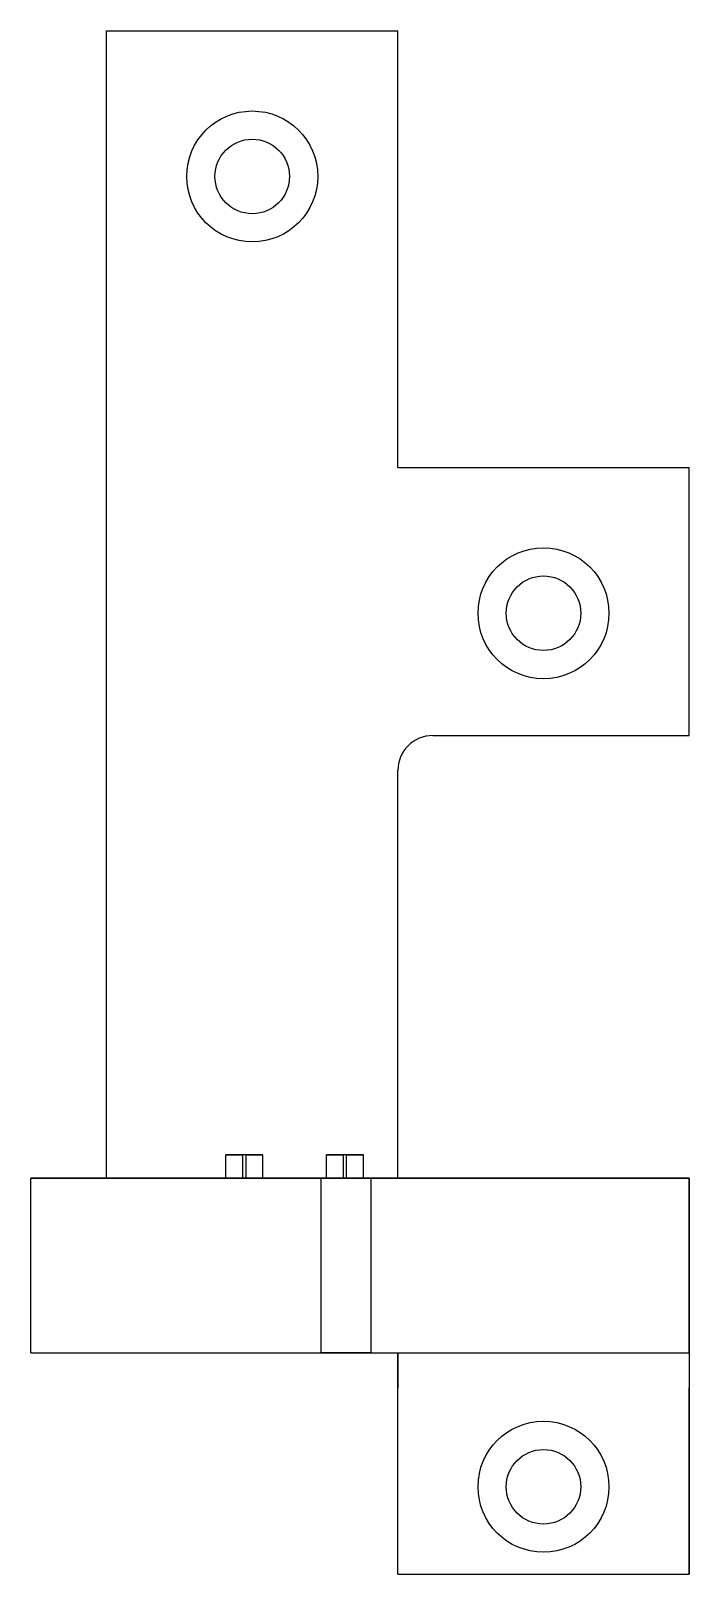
# Model space of a CAD drawing. Header units: millimetres. Extents: x 0 to 56, y 30 to 162.
import ezdxf

# ---------------------------------------------------------------- set-up
doc = ezdxf.new("R2010")
doc.units = ezdxf.units.MM

msp = doc.modelspace()

# ---------------------------------------------------------------- linework, layer by layer
at = {"layer": 'HIDDEN'}
for p, q in [((6.5, 64), (6.5, 162.5)), ((31.5, 64), (31.5, 99)), ((16.74, 66), (18.19, 66)), ((18.19, 64), (18.19, 66)), ((19.92, 66), (18.19, 66)), ((25.37, 66), (26.82, 66)), ((26.82, 64), (26.82, 66)), ((28.54, 66), (26.82, 66)), ((6.5, 64), (0, 64)), ((31.5, 64), (6.5, 64)), ((18.47, 64), (16.74, 64)), ((16.74, 64), (18.19, 64)), ((19.92, 64), (18.19, 64)), ((18.47, 64), (19.92, 64)), ((24.91, 49), (24.91, 64)), ((27.1, 64), (25.37, 64)), ((25.37, 64), (26.82, 64)), ((28.54, 64), (26.82, 64)), ((27.1, 64), (28.54, 64)), ((29.21, 49), (29.21, 64)), ((56.5, 64), (31.5, 64)), ((56.5, 64), (56.5, 30)), ((0, 49), (31.5, 49)), ((31.5, 30), (31.5, 49)), ((31.5, 49), (56.5, 49))]:
    msp.add_line(p, q, dxfattribs=at)
for points in [[(29.21, 64), (29.15, 64), (29, 64), (28.74, 64), (28.4, 64), (27.99, 64), (27.54, 64), (27.06, 64), (26.58, 64), (26.13, 64), (25.72, 64), (25.38, 64), (25.12, 64), (24.96, 64), (24.91, 64)], [(29.21, 49), (29.15, 49), (29, 49), (28.74, 49), (28.4, 49), (27.99, 49), (27.54, 49), (27.06, 49), (26.58, 49), (26.13, 49), (25.72, 49), (25.38, 49), (25.12, 49), (24.96, 49), (24.91, 49)]]:
    msp.add_lwpolyline(points, dxfattribs=at)
at = {"layer": 'VISIBLE'}
for p, q in [((6.5, 67), (6.5, 162.5)), ((6.5, 162.5), (31.5, 162.5)), ((31.5, 125), (31.5, 162.5)), ((31.5, 125), (56.5, 125)), ((56.5, 102), (56.5, 125)), ((34.5, 102), (56.5, 102)), ((31.5, 67), (31.5, 99)), ((16.74, 64), (16.74, 66)), ((18.47, 66), (16.74, 66)), ((18.47, 64), (18.47, 66)), ((18.47, 66), (19.92, 66)), ((19.92, 64), (19.92, 66)), ((25.37, 64), (25.37, 66)), ((27.1, 66), (25.37, 66)), ((27.1, 64), (27.1, 66)), ((27.1, 66), (28.54, 66)), ((28.54, 64), (28.54, 66)), ((0, 64), (56.5, 64)), ((0, 49), (0, 64)), ((56.5, 49), (56.5, 64)), ((0, 49), (56.5, 49)), ((31.5, 30), (31.5, 46)), ((56.5, 30), (56.5, 46)), ((31.5, 30), (56.5, 30))]:
    msp.add_line(p, q, dxfattribs=at)
for points in [[(6.5, 64), (6.5, 64.02), (6.5, 64.08), (6.5, 64.17), (6.5, 64.3), (6.5, 64.46), (6.5, 64.65), (6.5, 64.88), (6.5, 65.13), (6.5, 65.4), (6.5, 65.7), (6.5, 66.01), (6.5, 66.33), (6.5, 66.66), (6.5, 67)], [(31.5, 64), (31.5, 64.02), (31.5, 64.08), (31.5, 64.17), (31.5, 64.3), (31.5, 64.46), (31.5, 64.65), (31.5, 64.88), (31.5, 65.13), (31.5, 65.4), (31.5, 65.7), (31.5, 66.01), (31.5, 66.33), (31.5, 66.66), (31.5, 67)], [(31.5, 49), (31.5, 48.98), (31.5, 48.92), (31.5, 48.83), (31.5, 48.7), (31.5, 48.54), (31.5, 48.35), (31.5, 48.12), (31.5, 47.87), (31.5, 47.6), (31.5, 47.3), (31.5, 46.99), (31.5, 46.67), (31.5, 46.34), (31.5, 46)], [(56.5, 49), (56.5, 48.98), (56.5, 48.92), (56.5, 48.83), (56.5, 48.7), (56.5, 48.54), (56.5, 48.35), (56.5, 48.12), (56.5, 47.87), (56.5, 47.6), (56.5, 47.3), (56.5, 46.99), (56.5, 46.67), (56.5, 46.34), (56.5, 46)]]:
    msp.add_lwpolyline(points, dxfattribs=at)
for centre, radius in [((19, 150), 5.62), ((19, 150), 3.2), ((44, 112.5), 5.62), ((44, 112.5), 3.2), ((44, 37.5), 5.62), ((44, 37.5), 3.2)]:
    msp.add_circle(centre, radius, dxfattribs=at)
msp.add_arc((34.5, 99), 3, 90, 180, dxfattribs=at)

doc.saveas('drawing.dxf')
